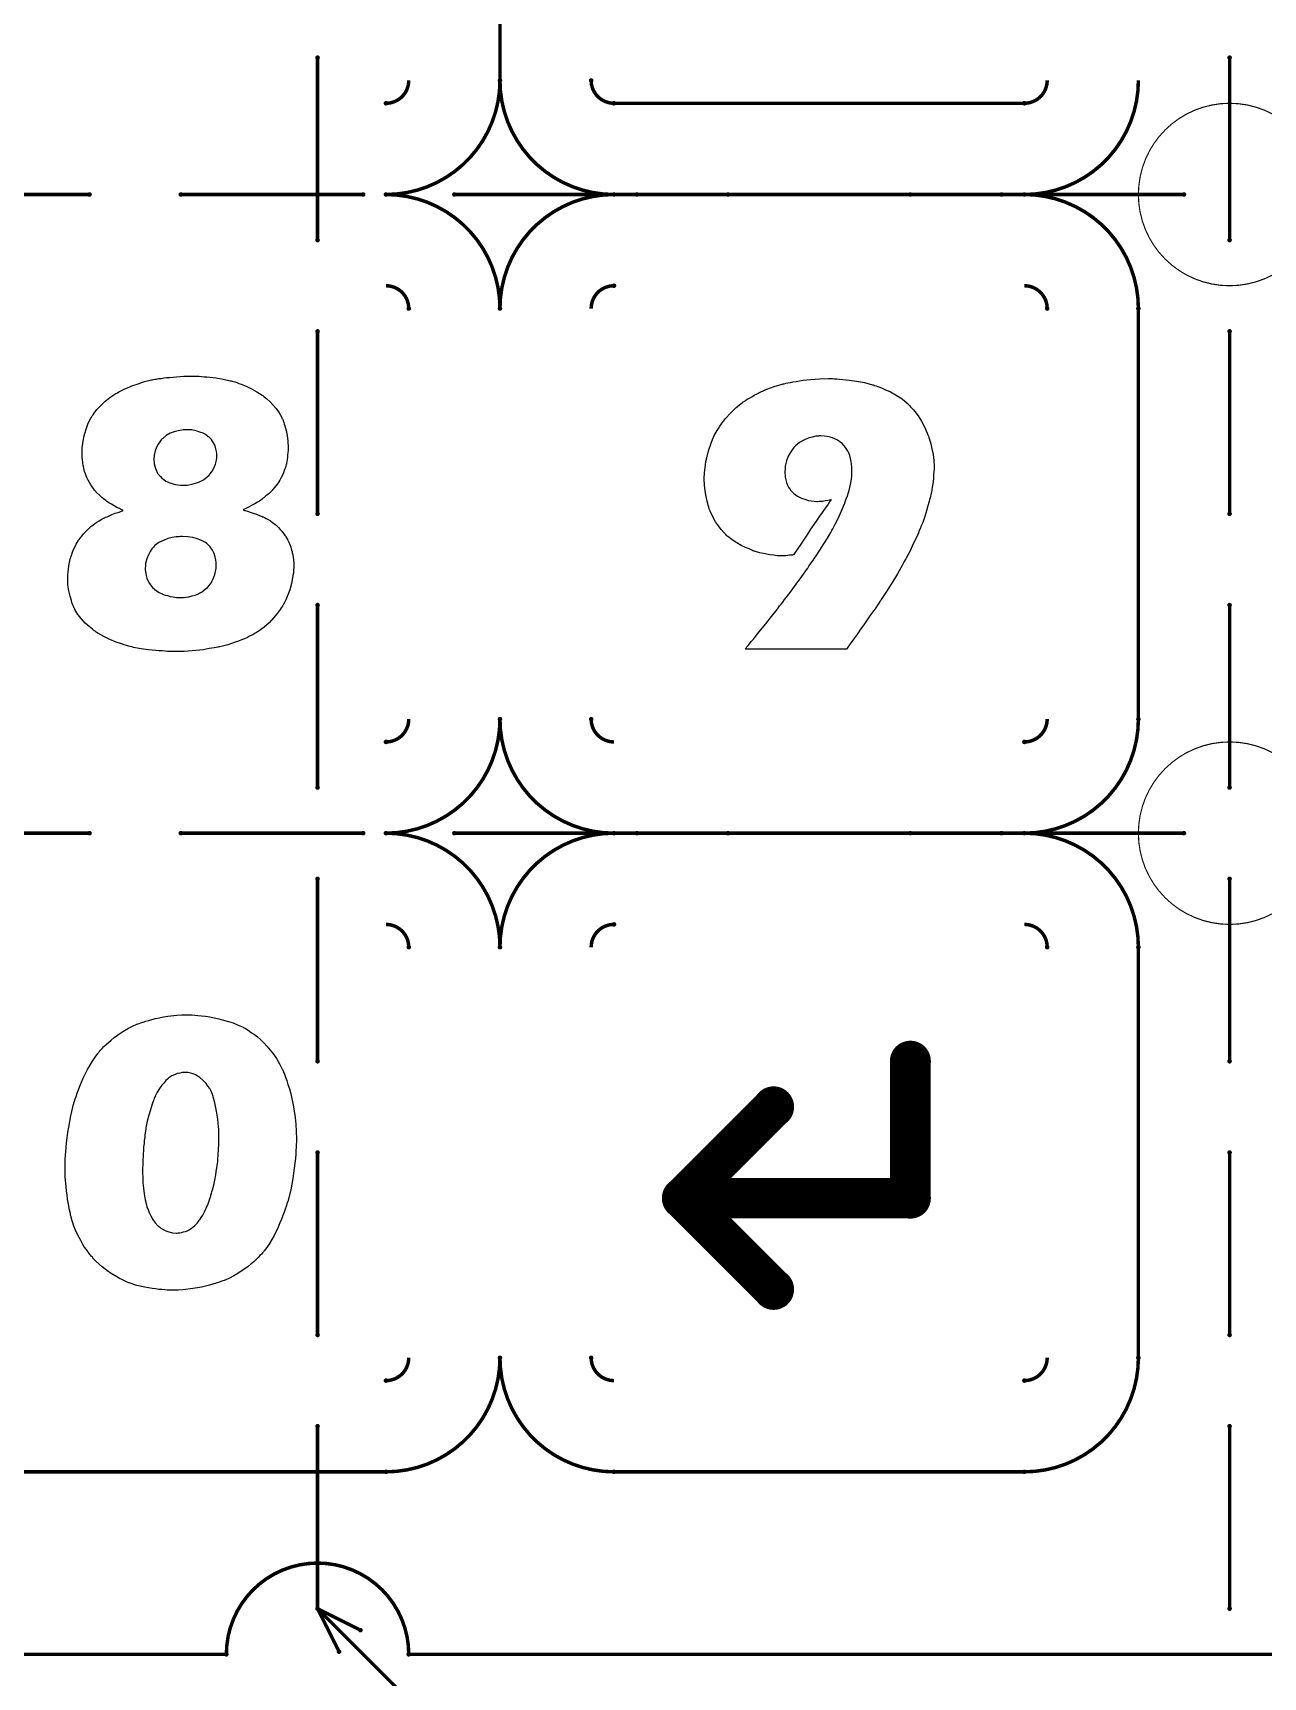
# Model space of a CAD drawing. Extents: x 0 to 200, y 0 to 200.
# Drawn here: x 67.76 to 94.74, y 45.5 to 81.54 of the extents above; entities that cross this region are included whole.
import ezdxf

# ---------------------------------------------------------------- set-up
doc = ezdxf.new("R2010")
doc.units = 0
doc.layers.get('0').update_dxf_attribs({"linetype": 'CONTINUOUS'})
doc.layers.add('gm1', color=1, linetype='CONTINUOUS')
doc.layers.add('gm2', color=1, linetype='CONTINUOUS')

# ---------------------------------------------------------------- blocks, each defined once
blk = doc.blocks.new('D10')
at = {"const_width": 0.05}
blk.add_lwpolyline([(-0.025, 0, 1), (0.025, 0, 1)], format="xyb", close=True, dxfattribs=at)
blk = doc.blocks.new('D11')
at = {"const_width": 0.025}
blk.add_lwpolyline([(-0.0125, 0, 1), (0.0125, 0, 1)], format="xyb", close=True, dxfattribs=at)
blk = doc.blocks.new('D13')
at = {"const_width": 0.45}
blk.add_lwpolyline([(-0.225, 0, 1), (0.225, 0, 1)], format="xyb", close=True, dxfattribs=at)

msp = doc.modelspace()

# ---------------------------------------------------------------- linework, layer by layer
at = {"layer": 'gm1', "color": 1}
for points, const_width in [([(78.000156, 80.500161), (78.000156, 89.500179)], 0.0762), ([(78.000156, 80.500161), (78.000156, 80.500161)], 0.0762), ([(78.000156, 80.500161), (78.000156, 80.500161)], 0.0762), ([(80.00016, 80.500161), (80.00016, 80.500161)], 0.0762), ([(80.00016, 80.500161), (80.00016, 80.500161)], 0.0762), ([(75.500151, 80.00016), (75.500151, 80.00016)], 0.0762), ([(75.500151, 80.00016), (75.500151, 80.00016)], 0.0762), ([(80.500161, 80.00016), (89.500179, 80.00016)], 0.0762), ([(89.500179, 80.00016), (89.500179, 80.00016)], 0.0762), ([(89.500179, 80.00016), (89.500179, 80.00016)], 0.0762), ([(75.500151, 78.000156), (75.500151, 78.000156)], 0.0762), ([(75.500151, 78.000156), (75.500151, 78.000156)], 0.0762), ([(89.500179, 78.000156), (80.500161, 78.000156)], 0.0762), ([(80.500161, 78.000156), (80.500161, 78.000156)], 0.0762), ([(80.500161, 78.000156), (80.500161, 78.000156)], 0.0762), ([(89.500179, 78.000156), (89.500179, 78.000156)], 0.0762), ([(89.500179, 78.000156), (89.500179, 78.000156)], 0.0762), ([(92.000184, 78.000156), (92.000184, 78.000156)], 0.0254), ([(80.500161, 76.000152), (80.500161, 76.000152)], 0.0762), ([(80.500161, 76.000152), (80.500161, 76.000152)], 0.0762), ([(76.000152, 75.500151), (76.000152, 75.500151)], 0.0762), ([(76.000152, 75.500151), (76.000152, 75.500151)], 0.0762), ([(78.000156, 75.500151), (78.000156, 75.500151)], 0.0762), ([(78.000156, 75.500151), (78.000156, 75.500151)], 0.0762), ([(90.00018, 75.500151), (90.00018, 75.500151)], 0.0762), ([(90.00018, 75.500151), (90.00018, 75.500151)], 0.0762), ([(92.000184, 66.500133), (92.000184, 75.500151)], 0.0762), ([(92.000184, 75.500151), (92.000184, 75.500151)], 0.0762), ([(92.000184, 75.500151), (92.000184, 75.500151)], 0.0762), ([(78.000156, 66.500133), (78.000156, 66.500133)], 0.0762), ([(78.000156, 66.500133), (78.000156, 66.500133)], 0.0762), ([(80.00016, 66.500133), (80.00016, 66.500133)], 0.0762), ([(80.00016, 66.500133), (80.00016, 66.500133)], 0.0762), ([(75.500151, 66.000132), (75.500151, 66.000132)], 0.0762), ([(75.500151, 66.000132), (75.500151, 66.000132)], 0.0762), ([(89.500179, 66.000132), (89.500179, 66.000132)], 0.0762), ([(89.500179, 66.000132), (89.500179, 66.000132)], 0.0762), ([(75.500151, 64.000128), (75.500151, 64.000128)], 0.0762), ([(75.500151, 64.000128), (75.500151, 64.000128)], 0.0762), ([(80.500161, 64.000128), (80.500161, 64.000128)], 0.0762), ([(80.500161, 64.000128), (80.500161, 64.000128)], 0.0762), ([(80.500161, 64.000128), (89.500179, 64.000128)], 0.0762), ([(89.500179, 64.000128), (89.500179, 64.000128)], 0.0762), ([(89.500179, 64.000128), (89.500179, 64.000128)], 0.0762), ([(92.000184, 64.000128), (92.000184, 64.000128)], 0.0254), ([(80.500161, 62.000124), (80.500161, 62.000124)], 0.0762), ([(80.500161, 62.000124), (80.500161, 62.000124)], 0.0762), ([(76.000152, 61.500123), (76.000152, 61.500123)], 0.0762), ([(76.000152, 61.500123), (76.000152, 61.500123)], 0.0762), ([(78.000156, 61.500123), (78.000156, 61.500123)], 0.0762), ([(78.000156, 61.500123), (78.000156, 61.500123)], 0.0762), ([(90.00018, 61.500123), (90.00018, 61.500123)], 0.0762), ([(90.00018, 61.500123), (90.00018, 61.500123)], 0.0762), ([(92.000184, 61.500123), (92.000184, 61.500123)], 0.0762), ([(92.000184, 61.500123), (92.000184, 61.500123)], 0.0762), ([(92.000184, 61.500123), (92.000184, 52.500105)], 0.0762), ([(87.000174, 56.000112), (87.000174, 59.000118)], 0.889), ([(84.000168, 58.000116), (82.000164, 56.000112)], 0.889), ([(82.000164, 56.000112), (84.000168, 54.000108)], 0.889), ([(82.000164, 56.000112), (87.000174, 56.000112)], 0.889), ([(78.000156, 52.500105), (78.000156, 52.500105)], 0.0762), ([(78.000156, 52.500105), (78.000156, 52.500105)], 0.0762), ([(80.00016, 52.500105), (80.00016, 52.500105)], 0.0762), ([(80.00016, 52.500105), (80.00016, 52.500105)], 0.0762), ([(75.500151, 52.000104), (75.500151, 52.000104)], 0.0762), ([(75.500151, 52.000104), (75.500151, 52.000104)], 0.0762), ([(89.500179, 52.000104), (89.500179, 52.000104)], 0.0762), ([(89.500179, 52.000104), (89.500179, 52.000104)], 0.0762), ([(66.500133, 50.0001), (75.500151, 50.0001)], 0.0762), ([(75.500151, 50.0001), (75.500151, 50.0001)], 0.0762), ([(75.500151, 50.0001), (75.500151, 50.0001)], 0.0762), ([(89.500179, 50.0001), (80.500161, 50.0001)], 0.0762), ([(89.500179, 50.0001), (89.500179, 50.0001)], 0.0762), ([(89.500179, 50.0001), (89.500179, 50.0001)], 0.0762), ([(51.000102, 46.000092), (72.000144, 46.000092)], 0.0762), ([(76.000152, 46.000092), (76.000152, 46.000092)], 0.0762), ([(76.000152, 46.000092), (76.000152, 46.000092)], 0.0762), ([(76.000152, 46.000092), (118.000236, 46.000092)], 0.0762)]:
    msp.add_lwpolyline(points, dxfattribs=dict(at, const_width=const_width))
for points, const_width in [([(75.500151, 80.00016, 0.414214), (76.000152, 80.500161)], 0.0762), ([(75.500151, 78.000156, 0.414214), (78.000156, 80.500161)], 0.0762), ([(78.000156, 80.500161, 0.414214), (80.500161, 78.000156)], 0.0762), ([(80.00016, 80.500161, 0.414214), (80.500161, 80.00016)], 0.0762), ([(89.500179, 80.00016, 0.414214), (90.00018, 80.500161)], 0.0762), ([(89.500179, 78.000156, 0.414214), (92.000184, 80.500161)], 0.0762), ([(96.000192, 78.000156, 1), (92.000184, 78.000156)], 0.0254), ([(78.000156, 75.500151, 0.414214), (75.500151, 78.000156)], 0.0762), ([(80.500161, 78.000156, 0.414214), (78.000156, 75.500151)], 0.0762), ([(92.000184, 75.500151, 0.414214), (89.500179, 78.000156)], 0.0762), ([(92.000184, 78.000156, 1), (96.000192, 78.000156)], 0.0254), ([(76.000152, 75.500151, 0.414214), (75.500151, 76.000152)], 0.0762), ([(80.500161, 76.000152, 0.414214), (80.00016, 75.500151)], 0.0762), ([(90.00018, 75.500151, 0.414214), (89.500179, 76.000152)], 0.0762), ([(75.500151, 64.000128, 0.414214), (78.000156, 66.500133)], 0.0762), ([(75.500151, 66.000132, 0.414214), (76.000152, 66.500133)], 0.0762), ([(78.000156, 66.500133, 0.414214), (80.500161, 64.000128)], 0.0762), ([(80.00016, 66.500133, 0.414214), (80.500161, 66.000132)], 0.0762), ([(89.500179, 66.000132, 0.414214), (90.00018, 66.500133)], 0.0762), ([(89.500179, 64.000128, 0.414214), (92.000184, 66.500133)], 0.0762), ([(96.000192, 64.000128, 1), (92.000184, 64.000128)], 0.0254), ([(78.000156, 61.500123, 0.414214), (75.500151, 64.000128)], 0.0762), ([(80.500161, 64.000128, 0.414214), (78.000156, 61.500123)], 0.0762), ([(92.000184, 61.500123, 0.414214), (89.500179, 64.000128)], 0.0762), ([(92.000184, 64.000128, 1), (96.000192, 64.000128)], 0.0254), ([(76.000152, 61.500123, 0.414214), (75.500151, 62.000124)], 0.0762), ([(80.500161, 62.000124, 0.414214), (80.00016, 61.500123)], 0.0762), ([(90.00018, 61.500123, 0.414214), (89.500179, 62.000124)], 0.0762), ([(75.500151, 50.0001, 0.414214), (78.000156, 52.500105)], 0.0762), ([(75.500151, 52.000104, 0.414214), (76.000152, 52.500105)], 0.0762), ([(78.000156, 52.500105, 0.414214), (80.500161, 50.0001)], 0.0762), ([(80.00016, 52.500105, 0.414214), (80.500161, 52.000104)], 0.0762), ([(89.500179, 52.000104, 0.414214), (90.00018, 52.500105)], 0.0762), ([(89.500179, 50.0001, 0.414214), (92.000184, 52.500105)], 0.0762), ([(76.000152, 46.000092, 1), (72.000144, 46.000092)], 0.0762)]:
    msp.add_lwpolyline(points, format="xyb", dxfattribs=dict(at, const_width=const_width))
for points in [[(71.354173, 74.015208), (71.400453, 74.015208), (71.451363, 74.010588), (71.511523, 74.005958), (71.571683, 74.001328), (71.636473, 73.996698), (71.779944, 73.978188), (71.932664, 73.950418), (72.085384, 73.918028), (72.090014, 73.918028), (72.103894, 73.913398), (72.127034, 73.908768), (72.154804, 73.899518), (72.187194, 73.890258), (72.228844, 73.876378), (72.275125, 73.857868), (72.326035, 73.839348), (72.437105, 73.797698), (72.552795, 73.742167), (72.668495, 73.677377), (72.784196, 73.603327), (72.788826, 73.603327), (72.798076, 73.594077), (72.811966, 73.580187), (72.830476, 73.566307), (72.886006, 73.520027), (72.950796, 73.464497), (73.020216, 73.390447), (73.089636, 73.307147), (73.159056, 73.214586), (73.214586, 73.112776), (73.214586, 73.108146), (73.219216, 73.098886), (73.228466, 73.085006), (73.237726, 73.066496), (73.246986, 73.038726), (73.260867, 73.006336), (73.270127, 72.969306), (73.284007, 72.927656), (73.311777, 72.830476), (73.330287, 72.719405), (73.348797, 72.594445), (73.353427, 72.455615), (73.353427, 72.446355), (73.353427, 72.423215), (73.353427, 72.390825), (73.348797, 72.344545), (73.344167, 72.289005), (73.339537, 72.233474), (73.316397, 72.103894), (73.316397, 72.094634), (73.311777, 72.076124), (73.302517, 72.043734), (73.288637, 72.002084), (73.270127, 71.951174), (73.251607, 71.900264), (73.200706, 71.789194), (73.196076, 71.784574), (73.186816, 71.766054), (73.172936, 71.738293), (73.149796, 71.701263), (73.122026, 71.659613), (73.089636, 71.617963), (73.015586, 71.525403), (73.010956, 71.520783), (72.997076, 71.506893), (72.973936, 71.483753), (72.946166, 71.455993), (72.909146, 71.423593), (72.867496, 71.391203), (72.779566, 71.317153), (72.774936, 71.312523), (72.756426, 71.303273), (72.724035, 71.280133), (72.682375, 71.256993), (72.622215, 71.219962), (72.552795, 71.182942), (72.469495, 71.136662), (72.367685, 71.085762), (72.372315, 71.085762), (72.381565, 71.081132), (72.395455, 71.076502), (72.413965, 71.071872), (72.460245, 71.057992), (72.520405, 71.039482), (72.589825, 71.016342), (72.659245, 70.993202), (72.724035, 70.965432), (72.784196, 70.942292), (72.788826, 70.937662), (72.807336, 70.933042), (72.839726, 70.919152), (72.876756, 70.900642), (72.918406, 70.872872), (72.964686, 70.845112), (73.015586, 70.812712), (73.066496, 70.771062), (73.071126, 70.766432), (73.089636, 70.752552), (73.112776, 70.729411), (73.145166, 70.701641), (73.182196, 70.659991), (73.219216, 70.618341), (73.256237, 70.572061), (73.293257, 70.516531), (73.297887, 70.511901), (73.307147, 70.493391), (73.325657, 70.460991), (73.348797, 70.423971), (73.371937, 70.377691), (73.395077, 70.326781), (73.413587, 70.266621), (73.432097, 70.20646), (73.432097, 70.1972), (73.441357, 70.17869), (73.445977, 70.1463), (73.455237, 70.10002), (73.464497, 70.04911), (73.469117, 69.98895), (73.478377, 69.92416), (73.478377, 69.85474), (73.478377, 69.85011), (73.478377, 69.83623), (73.478377, 69.81309), (73.473747, 69.78069), (73.473747, 69.743669), (73.469117, 69.697389), (73.459867, 69.651109), (73.450607, 69.595579), (73.427467, 69.470629), (73.390447, 69.331789), (73.334917, 69.188328), (73.302517, 69.114278), (73.265497, 69.040228), (73.265497, 69.035608), (73.256237, 69.021718), (73.242356, 69.003208), (73.228466, 68.975438), (73.205336, 68.943048), (73.182196, 68.906018), (73.117406, 68.818088), (73.034096, 68.720907), (72.936916, 68.614467), (72.825846, 68.512647), (72.696265, 68.420097), (72.691635, 68.415467), (72.682375, 68.410837), (72.659245, 68.396957), (72.631475, 68.383067), (72.599075, 68.364557), (72.557425, 68.341417), (72.511145, 68.318277), (72.460245, 68.290517), (72.400075, 68.262747), (72.335285, 68.234976), (72.265875, 68.207206), (72.191824, 68.184076), (72.034474, 68.128536), (71.858614, 68.086886), (71.853984, 68.086886), (71.835474, 68.082256), (71.812334, 68.077626), (71.775314, 68.068376), (71.733663, 68.063746), (71.682753, 68.054486), (71.622593, 68.045236), (71.557803, 68.035976), (71.488383, 68.022096), (71.409713, 68.012836), (71.247732, 67.998956), (71.071872, 67.985076), (70.886762, 67.980446), (70.803462, 67.980446), (70.761802, 67.985076), (70.710901, 67.985076), (70.655361, 67.989696), (70.590571, 67.994326), (70.521151, 67.998956), (70.451741, 68.003586), (70.294391, 68.017466), (70.13241, 68.040606), (69.96581, 68.073006), (69.96118, 68.073006), (69.9473, 68.077626), (69.92416, 68.082256), (69.89176, 68.091516), (69.85474, 68.100766), (69.80846, 68.114656), (69.75755, 68.128536), (69.702019, 68.147046), (69.581699, 68.188696), (69.447489, 68.244236), (69.313279, 68.309027), (69.179068, 68.383067), (69.174438, 68.387697), (69.165188, 68.392327), (69.146668, 68.406207), (69.123528, 68.424727), (69.095768, 68.443237), (69.063368, 68.470997), (68.989328, 68.531167), (68.906018, 68.605207), (68.822718, 68.697767), (68.744047, 68.794958), (68.679257, 68.901398), (68.679257, 68.906018), (68.674627, 68.915278), (68.665367, 68.933788), (68.656117, 68.952298), (68.642237, 68.984698), (68.628347, 69.017088), (68.614467, 69.054118), (68.600577, 69.100398), (68.572817, 69.197578), (68.545047, 69.313279), (68.526537, 69.442859), (68.521907, 69.581699), (68.521907, 69.586319), (68.521907, 69.590949), (68.521907, 69.618719), (68.526537, 69.664999), (68.531167, 69.720529), (68.535787, 69.78532), (68.545047, 69.85937), (68.558927, 69.93341), (68.577447, 70.01209), (68.577447, 70.01672), (68.582067, 70.02134), (68.586697, 70.04911), (68.600577, 70.08613), (68.619097, 70.14167), (68.642237, 70.20183), (68.674627, 70.266621), (68.707027, 70.336041), (68.748677, 70.405461), (68.753298, 70.414711), (68.771818, 70.437851), (68.794958, 70.470251), (68.827348, 70.511901), (68.868998, 70.562811), (68.915278, 70.613711), (68.966188, 70.664621), (69.021718, 70.715531), (69.030978, 70.720151), (69.049488, 70.734041), (69.077258, 70.757182), (69.118908, 70.784942), (69.160558, 70.817342), (69.211458, 70.849732), (69.266999, 70.882132), (69.322529, 70.909902), (69.331789, 70.914522), (69.350299, 70.923782), (69.382699, 70.937662), (69.428969, 70.956182), (69.489139, 70.983942), (69.563179, 71.011712), (69.646489, 71.039482), (69.739039, 71.071872), (69.734419, 71.071872), (69.729789, 71.076502), (69.715899, 71.085762), (69.697389, 71.090382), (69.655739, 71.113522), (69.600209, 71.141292), (69.540039, 71.173692), (69.479879, 71.210712), (69.424349, 71.243102), (69.373439, 71.275503), (69.368809, 71.280133), (69.354929, 71.289383), (69.331789, 71.307893), (69.304019, 71.331033), (69.266999, 71.358803), (69.229978, 71.395823), (69.146668, 71.474503), (69.142048, 71.479133), (69.128158, 71.497643), (69.109648, 71.520783), (69.086508, 71.553173), (69.054118, 71.590193), (69.026348, 71.636473), (68.966188, 71.738293), (68.961558, 71.742913), (68.952298, 71.766054), (68.943048, 71.793824), (68.924538, 71.830844), (68.910648, 71.877124), (68.892138, 71.928034), (68.864368, 72.039104), (68.864368, 72.048364), (68.859748, 72.066874), (68.855118, 72.094634), (68.850488, 72.136284), (68.845858, 72.182564), (68.841228, 72.233474), (68.836608, 72.344545), (68.836608, 72.349175), (68.836608, 72.363055), (68.836608, 72.386195), (68.841228, 72.413965), (68.841228, 72.450985), (68.845858, 72.492635), (68.850488, 72.543545), (68.859748, 72.594445), (68.882888, 72.710145), (68.915278, 72.835096), (68.961558, 72.964686), (69.021718, 73.089636), (69.026348, 73.094266), (69.030978, 73.103516), (69.040228, 73.122026), (69.058738, 73.145166), (69.077258, 73.172936), (69.100398, 73.205336), (69.160558, 73.284007), (69.239228, 73.367307), (69.336419, 73.459867), (69.447489, 73.552427), (69.577069, 73.635727), (69.581699, 73.640357), (69.595579, 73.644977), (69.614089, 73.654237), (69.641859, 73.672747), (69.674249, 73.686627), (69.715899, 73.709767), (69.76218, 73.732907), (69.81309, 73.756048), (69.86862, 73.779188), (69.92879, 73.806958), (70.06299, 73.853238), (70.20646, 73.899518), (70.359181, 73.936538), (70.363811, 73.936538), (70.377691, 73.941168), (70.400831, 73.945798), (70.433221, 73.950418), (70.470251, 73.955048), (70.516531, 73.964308), (70.567431, 73.968938), (70.627601, 73.978188), (70.687761, 73.987448), (70.757182, 73.992068), (70.905272, 74.005958), (71.067242, 74.015208), (71.238482, 74.019838), (71.312523, 74.019838), (71.354173, 74.015208)], [(85.335691, 73.959678), (85.386601, 73.959678), (85.446761, 73.955048), (85.516181, 73.945798), (85.585591, 73.941168), (85.659641, 73.931908), (85.821622, 73.908768), (85.992852, 73.876378), (86.168712, 73.830098), (86.173342, 73.830098), (86.187222, 73.825468), (86.214992, 73.816218), (86.247382, 73.806958), (86.284403, 73.793078), (86.330683, 73.774558), (86.381593, 73.751418), (86.441753, 73.728287), (86.562083, 73.672747), (86.687033, 73.603327), (86.816614, 73.520027), (86.932314, 73.422847), (86.936944, 73.418217), (86.946194, 73.408957), (86.960074, 73.395077), (86.983214, 73.376567), (87.006354, 73.348797), (87.034124, 73.316397), (87.066524, 73.279377), (87.098914, 73.242356), (87.168334, 73.145166), (87.242384, 73.034096), (87.311795, 72.909146), (87.371965, 72.770306), (87.371965, 72.765686), (87.376585, 72.751796), (87.385845, 72.733285), (87.395105, 72.705515), (87.404355, 72.673125), (87.418235, 72.631475), (87.432125, 72.585195), (87.446005, 72.534285), (87.473775, 72.423215), (87.496915, 72.298265), (87.515425, 72.168684), (87.520055, 72.034474), (87.520055, 72.029844), (87.520055, 72.025224), (87.520055, 72.011334), (87.520055, 71.992824), (87.520055, 71.965054), (87.515425, 71.937294), (87.510795, 71.872504), (87.506165, 71.789194), (87.496915, 71.692013), (87.478405, 71.585573), (87.459895, 71.469873), (87.459895, 71.465243), (87.455265, 71.455993), (87.455265, 71.437473), (87.450635, 71.414343), (87.441375, 71.386573), (87.432125, 71.354173), (87.422865, 71.312523), (87.413615, 71.270873), (87.385845, 71.173692), (87.353445, 71.062622), (87.316425, 70.942292), (87.270145, 70.812712), (87.270145, 70.808082), (87.265515, 70.798832), (87.256265, 70.780322), (87.247004, 70.752552), (87.233124, 70.720151), (87.219244, 70.683131), (87.196104, 70.636851), (87.177594, 70.585941), (87.154454, 70.530411), (87.126684, 70.470251), (87.061894, 70.340671), (86.992474, 70.19258), (86.909174, 70.0306), (86.904544, 70.02597), (86.899914, 70.01209), (86.886034, 69.98895), (86.867524, 69.95655), (86.844384, 69.9149), (86.821244, 69.86862), (86.788844, 69.81309), (86.756454, 69.75293), (86.714803, 69.688139), (86.673153, 69.614089), (86.580593, 69.461369), (86.478783, 69.294769), (86.363083, 69.123528), (86.358453, 69.118908), (86.349193, 69.100398), (86.330683, 69.077258), (86.307543, 69.040228), (86.279783, 68.998578), (86.242752, 68.943048), (86.201102, 68.882888), (86.150202, 68.813468), (86.099292, 68.739417), (86.039132, 68.656117), (85.978962, 68.563557), (85.909552, 68.470997), (85.840132, 68.369187), (85.761452, 68.262747), (85.682781, 68.151676), (85.599481, 68.035976), (83.378097, 68.035976), (83.382717, 68.040606), (83.396607, 68.054486), (83.415117, 68.082256), (83.442887, 68.114656), (83.475277, 68.151676), (83.512297, 68.202586), (83.558577, 68.253487), (83.604857, 68.313657), (83.655767, 68.378447), (83.711297, 68.447857), (83.826998, 68.591327), (83.951948, 68.748677), (84.076908, 68.906018), (84.081528, 68.910648), (84.090788, 68.924538), (84.109298, 68.947678), (84.132438, 68.980068), (84.164838, 69.017088), (84.201858, 69.063368), (84.238878, 69.118908), (84.285159, 69.174438), (84.336069, 69.239228), (84.386969, 69.308649), (84.498039, 69.461369), (84.618369, 69.627969), (84.743319, 69.80383), (84.747949, 69.80846), (84.7572, 69.82697), (84.77572, 69.85011), (84.79885, 69.88251), (84.82662, 69.92416), (84.85902, 69.97044), (84.89604, 70.02597), (84.93306, 70.08151), (85.01637, 70.20646), (85.09967, 70.340671), (85.18297, 70.470251), (85.252391, 70.590571), (85.252391, 70.595201), (85.261641, 70.604461), (85.270901, 70.622971), (85.280151, 70.641481), (85.298671, 70.669251), (85.312551, 70.701641), (85.354201, 70.775692), (85.400481, 70.868252), (85.446761, 70.965432), (85.493041, 71.067242), (85.534691, 71.169062), (85.534691, 71.173692), (85.539321, 71.182942), (85.543941, 71.196832), (85.553201, 71.215342), (85.571711, 71.266243), (85.594851, 71.326413), (85.617991, 71.395823), (85.645761, 71.469873), (85.664271, 71.543923), (85.682781, 71.613333), (85.682781, 71.622593), (85.687411, 71.641103), (85.696661, 71.678123), (85.701291, 71.719783), (85.710551, 71.770684), (85.715181, 71.826224), (85.719801, 71.951174), (85.719801, 71.955804), (85.719801, 71.960434), (85.719801, 71.988194), (85.715181, 72.029844), (85.710551, 72.085384), (85.701291, 72.145544), (85.687411, 72.214964), (85.668901, 72.279755), (85.641131, 72.349175), (85.636501, 72.358425), (85.627251, 72.376935), (85.608731, 72.409335), (85.580971, 72.450985), (85.548571, 72.492635), (85.506921, 72.538915), (85.456011, 72.580565), (85.400481, 72.617585), (85.391221, 72.622215), (85.372711, 72.631475), (85.340321, 72.645355), (85.294041, 72.663865), (85.24313, 72.682375), (85.17834, 72.696265), (85.11355, 72.705515), (85.0395, 72.710145), (85.00711, 72.710145), (84.98397, 72.705515), (84.9562, 72.705515), (84.92381, 72.700895), (84.84513, 72.682375), (84.7572, 72.659245), (84.664649, 72.617585), (84.572089, 72.566685), (84.525809, 72.529655), (84.479529, 72.492635), (84.474899, 72.488005), (84.470279, 72.483385), (84.456389, 72.469495), (84.442509, 72.455615), (84.405489, 72.404705), (84.363829, 72.339915), (84.322179, 72.261245), (84.285159, 72.164054), (84.257389, 72.048364), (84.252769, 71.988194), (84.248138, 71.923404), (84.248138, 71.914154), (84.248138, 71.891014), (84.252769, 71.849364), (84.257389, 71.803084), (84.271279, 71.747543), (84.285159, 71.687383), (84.308299, 71.627223), (84.336069, 71.571683), (84.340689, 71.567063), (84.354579, 71.548543), (84.373089, 71.520783), (84.400859, 71.488383), (84.437879, 71.455993), (84.484159, 71.418963), (84.539689, 71.381943), (84.599859, 71.349553), (84.609109, 71.344923), (84.632249, 71.335663), (84.664649, 71.326413), (84.710929, 71.312523), (84.76183, 71.294013), (84.82199, 71.284753), (84.88678, 71.275503), (84.95157, 71.270873), (84.97009, 71.270873), (84.99785, 71.275503), (85.03488, 71.275503), (85.07653, 71.280133), (85.13206, 71.289383), (85.19222, 71.303273), (85.266271, 71.317153), (85.261641, 71.312523), (85.24776, 71.289383), (85.22462, 71.261623), (85.19685, 71.215342), (85.15983, 71.164432), (85.11355, 71.099642), (85.06264, 71.030222), (85.00711, 70.946922), (84.94695, 70.858992), (84.88216, 70.766432), (84.81274, 70.664621), (84.743319, 70.558181), (84.595229, 70.336041), (84.437879, 70.10002), (84.433249, 70.10002), (84.414739, 70.09539), (84.386969, 70.09076), (84.349949, 70.09076), (84.312929, 70.08613), (84.271279, 70.08151), (84.187968, 70.07688), (84.137068, 70.07688), (84.113928, 70.08151), (84.081528, 70.08151), (84.007488, 70.09076), (83.914928, 70.10465), (83.813118, 70.12316), (83.697417, 70.1463), (83.577087, 70.18332), (83.572467, 70.18332), (83.563207, 70.18795), (83.544697, 70.19258), (83.521557, 70.20183), (83.493787, 70.21571), (83.461397, 70.2296), (83.382717, 70.261991), (83.290167, 70.308271), (83.192976, 70.363811), (83.091166, 70.428601), (82.993976, 70.502641), (82.989346, 70.507271), (82.984726, 70.511901), (82.970836, 70.525781), (82.952326, 70.544291), (82.906046, 70.590571), (82.850516, 70.655361), (82.790346, 70.734041), (82.725555, 70.826592), (82.665395, 70.937662), (82.609865, 71.057992), (82.609865, 71.062622), (82.605235, 71.071872), (82.595975, 71.090382), (82.591355, 71.118152), (82.582095, 71.145922), (82.568215, 71.182942), (82.558955, 71.229222), (82.545075, 71.275503), (82.521935, 71.381943), (82.498795, 71.502273), (82.484905, 71.631853), (82.480285, 71.770684), (82.480285, 71.775314), (82.480285, 71.793824), (82.480285, 71.821594), (82.484905, 71.858614), (82.484905, 71.900264), (82.494165, 71.955804), (82.498795, 72.011334), (82.508045, 72.076124), (82.517305, 72.150174), (82.535815, 72.224214), (82.572835, 72.381565), (82.628375, 72.548175), (82.660765, 72.631475), (82.697795, 72.714775), (82.702425, 72.719405), (82.707045, 72.733285), (82.720935, 72.756426), (82.739445, 72.788826), (82.762586, 72.825846), (82.790346, 72.872126), (82.822746, 72.918406), (82.859766, 72.973936), (82.901416, 73.029476), (82.947696, 73.089636), (83.054136, 73.209956), (83.179096, 73.330287), (83.317927, 73.441357), (83.322557, 73.445977), (83.336437, 73.455237), (83.359577, 73.469117), (83.387347, 73.487637), (83.424367, 73.510777), (83.470647, 73.538537), (83.521557, 73.566307), (83.577087, 73.598697), (83.637257, 73.631097), (83.706677, 73.668117), (83.854768, 73.732907), (84.016738, 73.793078), (84.187968, 73.843978), (84.192598, 73.843978), (84.211108, 73.848608), (84.234248, 73.853238), (84.271279, 73.862488), (84.312929, 73.871748), (84.368459, 73.881008), (84.423999, 73.894888), (84.493409, 73.904138), (84.567459, 73.913398), (84.646129, 73.927278), (84.729439, 73.936538), (84.81737, 73.945798), (85.00711, 73.959678), (85.20611, 73.964308), (85.289411, 73.964308), (85.335691, 73.959678)], [(71.136662, 72.844356), (71.104272, 72.844356), (71.081132, 72.839726), (71.053362, 72.839726), (71.020972, 72.835096), (70.942292, 72.821216), (70.858992, 72.798076), (70.771062, 72.765686), (70.683131, 72.719405), (70.604461, 72.654615), (70.595201, 72.645355), (70.572061, 72.622215), (70.544291, 72.580565), (70.507271, 72.525035), (70.470251, 72.460245), (70.442481, 72.381565), (70.419341, 72.289005), (70.410091, 72.191824), (70.410091, 72.182564), (70.410091, 72.164054), (70.414711, 72.131664), (70.419341, 72.094634), (70.428601, 72.048364), (70.447111, 71.997454), (70.465621, 71.941914), (70.493391, 71.891014), (70.498021, 71.886384), (70.507271, 71.867874), (70.525781, 71.844734), (70.553551, 71.816964), (70.585941, 71.784574), (70.627601, 71.752174), (70.673871, 71.719783), (70.729411, 71.692013), (70.738671, 71.687383), (70.757182, 71.682753), (70.789572, 71.673503), (70.831222, 71.659613), (70.882132, 71.645733), (70.937662, 71.636473), (70.997832, 71.631853), (71.062622, 71.627223), (71.095012, 71.627223), (71.113522, 71.631853), (71.141292, 71.631853), (71.173692, 71.636473), (71.243102, 71.650363), (71.326413, 71.673503), (71.414343, 71.701263), (71.497643, 71.747543), (71.580943, 71.807714), (71.585573, 71.807714), (71.590193, 71.816964), (71.613333, 71.840104), (71.650363, 71.881754), (71.687383, 71.932664), (71.724403, 72.002084), (71.761434, 72.085384), (71.784574, 72.177944), (71.793824, 72.228844), (71.793824, 72.279755), (71.793824, 72.284385), (71.793824, 72.289005), (71.793824, 72.302895), (71.789194, 72.321405), (71.784574, 72.367685), (71.770684, 72.427845), (71.752174, 72.492635), (71.719783, 72.557425), (71.673503, 72.626845), (71.613333, 72.687005), (71.604083, 72.691635), (71.580943, 72.710145), (71.543923, 72.737915), (71.488383, 72.765686), (71.418963, 72.793446), (71.340293, 72.821216), (71.243102, 72.839726), (71.136662, 72.844356)], [(71.030222, 70.502641), (70.993202, 70.502641), (70.965432, 70.498021), (70.933042, 70.498021), (70.896012, 70.493391), (70.812712, 70.479501), (70.715531, 70.456361), (70.618341, 70.419341), (70.521151, 70.373061), (70.433221, 70.308271), (70.423971, 70.299021), (70.400831, 70.271251), (70.363811, 70.2296), (70.326781, 70.17406), (70.289761, 70.10002), (70.252741, 70.01209), (70.2296, 69.9149), (70.22497, 69.85937), (70.22034, 69.80383), (70.22034, 69.79458), (70.22034, 69.77607), (70.22497, 69.739039), (70.23423, 69.697389), (70.24348, 69.646489), (70.257371, 69.590949), (70.280501, 69.535419), (70.312901, 69.475249), (70.317531, 69.470629), (70.331411, 69.452109), (70.354551, 69.424349), (70.382321, 69.387319), (70.423971, 69.350299), (70.470251, 69.313279), (70.525781, 69.276249), (70.590571, 69.243858), (70.599831, 69.239228), (70.622971, 69.229978), (70.659991, 69.220718), (70.706271, 69.206838), (70.766432, 69.188328), (70.831222, 69.179068), (70.905272, 69.169808), (70.983942, 69.165188), (71.020972, 69.165188), (71.062622, 69.169808), (71.118152, 69.174438), (71.178312, 69.183698), (71.247732, 69.202208), (71.317153, 69.220718), (71.386573, 69.248488), (71.395823, 69.253119), (71.414343, 69.262369), (71.451363, 69.285509), (71.488383, 69.313279), (71.534663, 69.345669), (71.585573, 69.387319), (71.631853, 69.438229), (71.673503, 69.498389), (71.678123, 69.507649), (71.692013, 69.530789), (71.705893, 69.563179), (71.729033, 69.609459), (71.747543, 69.669619), (71.761434, 69.734419), (71.775314, 69.80846), (71.779944, 69.88714), (71.779944, 69.89176), (71.779944, 69.90102), (71.779944, 69.9149), (71.775314, 69.93341), (71.770684, 69.98895), (71.756804, 70.05374), (71.733663, 70.12778), (71.696643, 70.20183), (71.645733, 70.275881), (71.617963, 70.308271), (71.580943, 70.340671), (71.571683, 70.349921), (71.543923, 70.368431), (71.497643, 70.391571), (71.437473, 70.423971), (71.358803, 70.451741), (71.266243, 70.479501), (71.155172, 70.498021), (71.030222, 70.502641)], [(71.245422, 60.01518), (71.305583, 60.01056), (71.375003, 60.00593), (71.453673, 59.99667), (71.541603, 59.98742), (71.634163, 59.97353), (71.731343, 59.95502), (71.833164, 59.93188), (71.939604, 59.90411), (72.046044, 59.87172), (72.152484, 59.83932), (72.258925, 59.79305), (72.365365, 59.746769), (72.369995, 59.742139), (72.388505, 59.732879), (72.416275, 59.718999), (72.457925, 59.695859), (72.504205, 59.663469), (72.555115, 59.626439), (72.615275, 59.584789), (72.680065, 59.533879), (72.749485, 59.473719), (72.818896, 59.404299), (72.888316, 59.330259), (72.962366, 59.246958), (73.031786, 59.154398), (73.101206, 59.057208), (73.165996, 58.946138), (73.226156, 58.830448), (73.230786, 58.821188), (73.240036, 58.802678), (73.253927, 58.765658), (73.277057, 58.714747), (73.300197, 58.654587), (73.323337, 58.580537), (73.351107, 58.492607), (73.383507, 58.395427), (73.411267, 58.288977), (73.439037, 58.173286), (73.462177, 58.043706), (73.489947, 57.909496), (73.508457, 57.770656), (73.522337, 57.617935), (73.531597, 57.460585), (73.536227, 57.298615), (73.536227, 57.289355), (73.536227, 57.266215), (73.536227, 57.229194), (73.531597, 57.178284), (73.531597, 57.118124), (73.526967, 57.044084), (73.522337, 56.960774), (73.513087, 56.868224), (73.503827, 56.766404), (73.489947, 56.659963), (73.476057, 56.548893), (73.457547, 56.428573), (73.411267, 56.183292), (73.346477, 55.928762), (73.346477, 55.919502), (73.337227, 55.900992), (73.327967, 55.863972), (73.314087, 55.817692), (73.290947, 55.757522), (73.267807, 55.692731), (73.240036, 55.618691), (73.212266, 55.540011), (73.175246, 55.456711), (73.138226, 55.364151), (73.045666, 55.18367), (72.943856, 55.00781), (72.888316, 54.91988), (72.828156, 54.8412), (72.823526, 54.83658), (72.814276, 54.82269), (72.795766, 54.79955), (72.767996, 54.77179), (72.735595, 54.739389), (72.698575, 54.697739), (72.652295, 54.656089), (72.601385, 54.605179), (72.541225, 54.558899), (72.476435, 54.503369), (72.407015, 54.452459), (72.328345, 54.396929), (72.249674, 54.346019), (72.161744, 54.295109), (72.069184, 54.248838), (71.971994, 54.202558), (71.967364, 54.197928), (71.948854, 54.193298), (71.921094, 54.184048), (71.879434, 54.170158), (71.828534, 54.151648), (71.772994, 54.133138), (71.703583, 54.114628), (71.629533, 54.091488), (71.546233, 54.072978), (71.458303, 54.049838), (71.365743, 54.031328), (71.268553, 54.017438), (71.055672, 53.989668), (70.944602, 53.985048), (70.833532, 53.980418), (70.782632, 53.980418), (70.745601, 53.985048), (70.699331, 53.985048), (70.648421, 53.989668), (70.588261, 53.994298), (70.518841, 53.998928), (70.449421, 54.008188), (70.370751, 54.022068), (70.20877, 54.049838), (70.03754, 54.086858), (69.86631, 54.142388), (69.86168, 54.142388), (69.8478, 54.151648), (69.82466, 54.160908), (69.79226, 54.174788), (69.75061, 54.193298), (69.704329, 54.216438), (69.653419, 54.239578), (69.597889, 54.271979), (69.477569, 54.346019), (69.408149, 54.392299), (69.343359, 54.443209), (69.273939, 54.494109), (69.209148, 54.554279), (69.139728, 54.614439), (69.074938, 54.683859), (69.070308, 54.688479), (69.061058, 54.702369), (69.042538, 54.720879), (69.019408, 54.748649), (68.991638, 54.78567), (68.959238, 54.83195), (68.926848, 54.87823), (68.885198, 54.93376), (68.848168, 54.99855), (68.806518, 55.06797), (68.769498, 55.13739), (68.727847, 55.21606), (68.690827, 55.299361), (68.658427, 55.387291), (68.626037, 55.479851), (68.598267, 55.572411), (68.598267, 55.577041), (68.593637, 55.595551), (68.584377, 55.623321), (68.579757, 55.660341), (68.565867, 55.711251), (68.556617, 55.766782), (68.542727, 55.831572), (68.533477, 55.900992), (68.519587, 55.979662), (68.505707, 56.067592), (68.496447, 56.160152), (68.487197, 56.252713), (68.468687, 56.456333), (68.464057, 56.673843), (68.464057, 56.683103), (68.464057, 56.706243), (68.464057, 56.743263), (68.468687, 56.794174), (68.468687, 56.858964), (68.473317, 56.933014), (68.477937, 57.016314), (68.487197, 57.108874), (68.496447, 57.210684), (68.510337, 57.321755), (68.524217, 57.437445), (68.542727, 57.553145), (68.589007, 57.803056), (68.649167, 58.057586), (68.653797, 58.066846), (68.658427, 58.089986), (68.667687, 58.122376), (68.686197, 58.173286), (68.704707, 58.228816), (68.727847, 58.298237), (68.755618, 58.372287), (68.788008, 58.455587), (68.825028, 58.538887), (68.862058, 58.631447), (68.954608, 58.816558), (69.061058, 59.001678), (69.121218, 59.089608), (69.181378, 59.172908), (69.186008, 59.177538), (69.195258, 59.191418), (69.218398, 59.214558), (69.241538, 59.242328), (69.278569, 59.279349), (69.315589, 59.320999), (69.361869, 59.367279), (69.417399, 59.413559), (69.477569, 59.464469), (69.542359, 59.519999), (69.611769, 59.570909), (69.685819, 59.621809), (69.76912, 59.677349), (69.85242, 59.723629), (69.94498, 59.76991), (70.03754, 59.81156), (70.04217, 59.81619), (70.06068, 59.82081), (70.08845, 59.83007), (70.12547, 59.84395), (70.17638, 59.85784), (70.23191, 59.87635), (70.296701, 59.89486), (70.366121, 59.918), (70.444791, 59.93651), (70.528091, 59.95502), (70.620651, 59.97353), (70.713211, 59.98742), (70.916842, 60.01056), (71.023282, 60.01981), (71.194512, 60.01981), (71.245422, 60.01518)], [(71.097322, 58.756398), (71.064932, 58.756398), (71.027902, 58.751768), (70.977002, 58.742517), (70.921462, 58.728627), (70.861302, 58.705487), (70.801142, 58.677727), (70.740981, 58.636077), (70.731721, 58.631447), (70.708581, 58.608307), (70.676191, 58.575907), (70.634541, 58.529627), (70.583631, 58.474097), (70.532721, 58.404677), (70.486441, 58.326007), (70.440161, 58.238076), (70.440161, 58.233446), (70.435541, 58.224186), (70.426281, 58.205676), (70.417021, 58.187166), (70.407771, 58.154776), (70.393891, 58.122376), (70.380001, 58.080726), (70.366121, 58.039076), (70.333721, 57.937266), (70.296701, 57.816936), (70.264301, 57.687355), (70.23654, 57.543895), (70.23654, 57.539265), (70.23191, 57.525375), (70.23191, 57.502245), (70.22728, 57.469845), (70.21803, 57.428195), (70.2134, 57.381915), (70.20877, 57.326385), (70.19951, 57.266215), (70.19489, 57.196804), (70.18563, 57.122754), (70.181, 57.048704), (70.17638, 56.965404), (70.16712, 56.789544), (70.16249, 56.599803), (70.16249, 56.595173), (70.16249, 56.581293), (70.16249, 56.558153), (70.16249, 56.525753), (70.16712, 56.484103), (70.16712, 56.442453), (70.17175, 56.391543), (70.17175, 56.336013), (70.181, 56.215682), (70.19951, 56.090732), (70.21803, 55.965782), (70.24579, 55.850082), (70.24579, 55.845452), (70.250421, 55.836202), (70.255051, 55.822312), (70.259681, 55.799182), (70.282821, 55.748271), (70.310581, 55.683481), (70.342981, 55.609431), (70.389261, 55.530761), (70.440161, 55.456711), (70.500331, 55.391921), (70.509581, 55.387291), (70.532721, 55.368781), (70.565121, 55.341021), (70.616021, 55.313251), (70.676191, 55.285481), (70.740981, 55.257711), (70.819652, 55.2392), (70.902952, 55.23457), (70.926092, 55.23457), (70.949232, 55.2392), (70.981632, 55.2392), (71.018652, 55.24846), (71.060302, 55.257711), (71.101952, 55.266971), (71.148232, 55.285481), (71.152862, 55.290111), (71.171372, 55.294741), (71.194512, 55.313251), (71.226902, 55.336391), (71.263933, 55.364151), (71.310213, 55.401181), (71.356483, 55.452081), (71.402763, 55.507621), (71.407393, 55.516871), (71.425903, 55.540011), (71.449043, 55.577041), (71.481443, 55.627941), (71.518463, 55.697361), (71.560113, 55.780662), (71.601763, 55.873222), (71.638793, 55.984292), (71.638793, 55.988922), (71.643413, 55.998172), (71.648043, 56.016692), (71.657303, 56.039832), (71.661923, 56.067592), (71.675813, 56.099992), (71.685063, 56.141642), (71.694323, 56.183292), (71.722093, 56.280473), (71.745233, 56.391543), (71.768374, 56.511873), (71.786884, 56.636823), (71.786884, 56.641453), (71.791514, 56.650713), (71.791514, 56.669223), (71.796134, 56.696983), (71.800764, 56.724753), (71.805394, 56.761774), (71.810024, 56.803434), (71.814644, 56.849704), (71.823904, 56.951524), (71.828534, 57.067214), (71.837784, 57.192174), (71.837784, 57.321755), (71.837784, 57.331005), (71.837784, 57.354145), (71.837784, 57.391175), (71.833164, 57.442075), (71.833164, 57.502245), (71.828534, 57.571655), (71.819274, 57.645705), (71.814644, 57.729005), (71.786884, 57.904866), (71.749853, 58.085356), (71.726713, 58.168656), (71.703583, 58.251957), (71.671183, 58.330637), (71.634163, 58.400047), (71.634163, 58.404677), (71.624903, 58.413937), (71.615653, 58.432447), (71.597133, 58.455587), (71.555483, 58.511117), (71.490693, 58.580537), (71.416653, 58.645327), (71.324093, 58.700867), (71.273183, 58.724007), (71.217652, 58.742517), (71.157492, 58.751768), (71.097322, 58.756398)]]:
    msp.add_lwpolyline(points, dxfattribs=at)
at = {"layer": 'gm2', "color": 1, "const_width": 0.0762}
for points in [[(74.000148, 77.000154), (74.000148, 81.000162)], [(94.000188, 77.000154), (94.000188, 81.000162)], [(65.00013, 78.000156), (69.000138, 78.000156)], [(71.000142, 78.000156), (75.00015, 78.000156)], [(77.000154, 78.000156), (81.000162, 78.000156)], [(83.000166, 78.000156), (87.000174, 78.000156)], [(89.000178, 78.000156), (93.000186, 78.000156)], [(74.000148, 71.000142), (74.000148, 75.00015)], [(94.000188, 71.000142), (94.000188, 75.00015)], [(74.000148, 65.00013), (74.000148, 69.000138)], [(94.000188, 65.00013), (94.000188, 69.000138)], [(65.00013, 64.000128), (69.000138, 64.000128)], [(71.000142, 64.000128), (75.00015, 64.000128)], [(81.000162, 64.000128), (77.000154, 64.000128)], [(87.000174, 64.000128), (83.000166, 64.000128)], [(93.000186, 64.000128), (89.000178, 64.000128)], [(74.000148, 63.000126), (74.000148, 59.000118)], [(94.000188, 59.000118), (94.000188, 63.000126)], [(74.000148, 57.000114), (74.000148, 53.000106)], [(94.000188, 53.000106), (94.000188, 57.000114)], [(74.000148, 47.000094), (74.000148, 51.000102)], [(94.000188, 47.000094), (94.000188, 51.000102)], [(74.471559, 46.057282), (74.000148, 47.000094)], [(74.000148, 47.000094), (74.94296, 46.528683)], [(74.000148, 47.000094), (77.162434, 43.837808)]]:
    msp.add_lwpolyline(points, dxfattribs=at)

# ---------------------------------------------------------------- block references
at = {"layer": 'gm1'}
for name, p in [('D10', (78.000156, 80.500161)), ('D10', (78.000156, 80.500161)), ('D10', (78.000156, 80.500161)), ('D10', (78.000156, 80.500161)), ('D10', (78.000156, 80.500161)), ('D10', (80.00016, 80.500161)), ('D10', (80.00016, 80.500161)), ('D10', (80.00016, 80.500161)), ('D10', (80.00016, 80.500161)), ('D10', (75.500151, 80.00016)), ('D10', (75.500151, 80.00016)), ('D10', (75.500151, 80.00016)), ('D10', (75.500151, 80.00016)), ('D10', (80.500161, 80.00016)), ('D10', (80.500161, 80.00016)), ('D10', (89.500179, 80.00016)), ('D10', (89.500179, 80.00016)), ('D10', (89.500179, 80.00016)), ('D10', (89.500179, 80.00016)), ('D10', (75.500151, 78.000156)), ('D10', (75.500151, 78.000156)), ('D10', (75.500151, 78.000156)), ('D10', (80.500161, 78.000156)), ('D10', (80.500161, 78.000156)), ('D10', (80.500161, 78.000156)), ('D10', (80.500161, 78.000156)), ('D10', (80.500161, 78.000156)), ('D10', (89.500179, 78.000156)), ('D10', (89.500179, 78.000156)), ('D10', (89.500179, 78.000156)), ('D10', (89.500179, 78.000156)), ('D10', (89.500179, 78.000156)), ('D11', (92.000184, 78.000156)), ('D11', (92.000184, 78.000156)), ('D10', (80.500161, 76.000152)), ('D10', (80.500161, 76.000152)), ('D10', (80.500161, 76.000152)), ('D10', (80.500161, 76.000152)), ('D10', (76.000152, 75.500151)), ('D10', (76.000152, 75.500151)), ('D10', (76.000152, 75.500151)), ('D10', (76.000152, 75.500151)), ('D10', (78.000156, 75.500151)), ('D10', (78.000156, 75.500151)), ('D10', (78.000156, 75.500151)), ('D10', (78.000156, 75.500151)), ('D10', (78.000156, 75.500151)), ('D10', (90.00018, 75.500151)), ('D10', (90.00018, 75.500151)), ('D10', (90.00018, 75.500151)), ('D10', (90.00018, 75.500151)), ('D10', (92.000184, 75.500151)), ('D10', (92.000184, 75.500151)), ('D10', (92.000184, 75.500151)), ('D10', (92.000184, 75.500151)), ('D10', (78.000156, 66.500133)), ('D10', (78.000156, 66.500133)), ('D10', (78.000156, 66.500133)), ('D10', (80.00016, 66.500133)), ('D10', (80.00016, 66.500133)), ('D10', (80.00016, 66.500133)), ('D10', (80.00016, 66.500133)), ('D10', (92.000184, 66.500133)), ('D10', (92.000184, 66.500133)), ('D10', (75.500151, 66.000132)), ('D10', (75.500151, 66.000132)), ('D10', (75.500151, 66.000132)), ('D10', (75.500151, 66.000132)), ('D10', (89.500179, 66.000132)), ('D10', (89.500179, 66.000132)), ('D10', (89.500179, 66.000132)), ('D10', (89.500179, 66.000132)), ('D10', (75.500151, 64.000128)), ('D10', (75.500151, 64.000128)), ('D10', (75.500151, 64.000128)), ('D10', (75.500151, 64.000128)), ('D10', (75.500151, 64.000128)), ('D10', (80.500161, 64.000128)), ('D10', (80.500161, 64.000128)), ('D10', (80.500161, 64.000128)), ('D10', (80.500161, 64.000128)), ('D10', (80.500161, 64.000128)), ('D10', (89.500179, 64.000128)), ('D10', (89.500179, 64.000128)), ('D10', (89.500179, 64.000128)), ('D10', (89.500179, 64.000128)), ('D10', (89.500179, 64.000128)), ('D11', (92.000184, 64.000128)), ('D11', (92.000184, 64.000128)), ('D10', (80.500161, 62.000124)), ('D10', (80.500161, 62.000124)), ('D10', (80.500161, 62.000124)), ('D10', (80.500161, 62.000124)), ('D10', (76.000152, 61.500123)), ('D10', (76.000152, 61.500123)), ('D10', (76.000152, 61.500123)), ('D10', (76.000152, 61.500123)), ('D10', (78.000156, 61.500123)), ('D10', (78.000156, 61.500123)), ('D10', (78.000156, 61.500123)), ('D10', (78.000156, 61.500123)), ('D10', (78.000156, 61.500123)), ('D10', (90.00018, 61.500123)), ('D10', (90.00018, 61.500123)), ('D10', (90.00018, 61.500123)), ('D10', (90.00018, 61.500123)), ('D10', (92.000184, 61.500123)), ('D10', (92.000184, 61.500123)), ('D10', (92.000184, 61.500123)), ('D10', (92.000184, 61.500123)), ('D13', (87.000174, 59.000118)), ('D13', (84.000168, 58.000116)), ('D13', (82.000164, 56.000112)), ('D13', (82.000164, 56.000112)), ('D13', (87.000174, 56.000112)), ('D13', (84.000168, 54.000108)), ('D10', (78.000156, 52.500105)), ('D10', (78.000156, 52.500105)), ('D10', (78.000156, 52.500105)), ('D10', (80.00016, 52.500105)), ('D10', (80.00016, 52.500105)), ('D10', (80.00016, 52.500105)), ('D10', (80.00016, 52.500105)), ('D10', (92.000184, 52.500105)), ('D10', (92.000184, 52.500105)), ('D10', (75.500151, 52.000104)), ('D10', (75.500151, 52.000104)), ('D10', (75.500151, 52.000104)), ('D10', (75.500151, 52.000104)), ('D10', (89.500179, 52.000104)), ('D10', (89.500179, 52.000104)), ('D10', (89.500179, 52.000104)), ('D10', (89.500179, 52.000104)), ('D10', (75.500151, 50.0001)), ('D10', (75.500151, 50.0001)), ('D10', (75.500151, 50.0001)), ('D10', (75.500151, 50.0001)), ('D10', (80.500161, 50.0001)), ('D10', (80.500161, 50.0001)), ('D10', (89.500179, 50.0001)), ('D10', (89.500179, 50.0001)), ('D10', (89.500179, 50.0001)), ('D10', (89.500179, 50.0001)), ('D10', (72.000144, 46.000092)), ('D10', (72.000144, 46.000092)), ('D10', (76.000152, 46.000092)), ('D10', (76.000152, 46.000092)), ('D10', (76.000152, 46.000092)), ('D10', (76.000152, 46.000092))]:
    msp.add_blockref(name, p, dxfattribs=at)
at = {"layer": 'gm2'}
for p in [(74.000148, 81.000162), (94.000188, 81.000162), (69.000138, 78.000156), (71.000142, 78.000156), (75.00015, 78.000156), (77.000154, 78.000156), (81.000162, 78.000156), (83.000166, 78.000156), (87.000174, 78.000156), (89.000178, 78.000156), (93.000186, 78.000156), (74.000148, 77.000154), (94.000188, 77.000154), (74.000148, 75.00015), (94.000188, 75.00015), (74.000148, 71.000142), (94.000188, 71.000142), (74.000148, 69.000138), (94.000188, 69.000138), (74.000148, 65.00013), (94.000188, 65.00013), (69.000138, 64.000128), (71.000142, 64.000128), (75.00015, 64.000128), (77.000154, 64.000128), (81.000162, 64.000128), (83.000166, 64.000128), (87.000174, 64.000128), (89.000178, 64.000128), (93.000186, 64.000128), (74.000148, 63.000126), (94.000188, 63.000126), (74.000148, 59.000118), (94.000188, 59.000118), (74.000148, 57.000114), (94.000188, 57.000114), (74.000148, 53.000106), (94.000188, 53.000106), (74.000148, 51.000102), (94.000188, 51.000102), (74.000148, 47.000094), (74.000148, 47.000094), (74.000148, 47.000094), (94.000188, 47.000094), (74.94296, 46.528683), (74.471559, 46.057282)]:
    msp.add_blockref('D10', p, dxfattribs=at)

doc.saveas('drawing.dxf')
